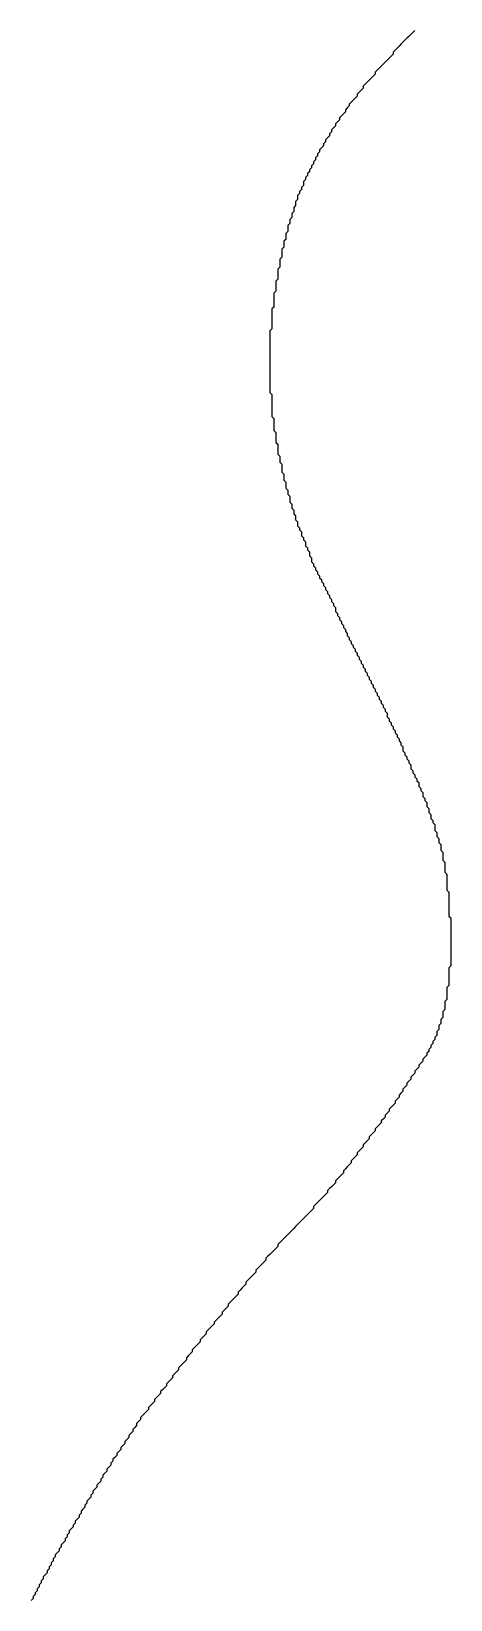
# Model space of a CAD drawing. Extents: x 69 to 217, y 14 to 408.
# Drawn here: x 74.2 to 100.6, y 112.3 to 210.8 of the extents above; entities that cross this region are included whole.
import ezdxf

# ---------------------------------------------------------------- set-up
doc = ezdxf.new("R2010")
doc.units = 0

msp = doc.modelspace()

# ---------------------------------------------------------------- linework, layer by layer
at = {"layer": 'contour_0'}
for p, q in [((98.375, 210.875), (98.25, 210.75)), ((97.375, 209.875), (97.25, 209.75)), ((97.5, 210), (97.375, 209.875)), ((97.625, 210.125), (97.5, 210)), ((97.75, 210.25), (97.625, 210.125)), ((97.875, 210.375), (97.75, 210.25)), ((98, 210.5), (97.875, 210.375)), ((98.125, 210.625), (98, 210.5)), ((98.25, 210.75), (98.125, 210.625)), ((96.5, 208.875), (96.375, 208.75)), ((96.625, 209), (96.5, 208.875)), ((96.75, 209.125), (96.625, 209)), ((96.875, 209.25), (96.75, 209.125)), ((97, 209.375), (96.875, 209.25)), ((97.125, 209.625), (97, 209.5)), ((97, 209.5), (97, 209.375)), ((97.25, 209.75), (97.125, 209.625)), ((95.625, 207.875), (95.5, 207.75)), ((95.75, 208), (95.625, 207.875)), ((95.875, 208.125), (95.75, 208)), ((96, 208.375), (95.875, 208.25)), ((95.875, 208.25), (95.875, 208.125)), ((96.125, 208.5), (96, 208.375)), ((96.25, 208.625), (96.125, 208.5)), ((96.375, 208.75), (96.25, 208.625)), ((94.875, 207), (94.75, 206.875)), ((94.75, 206.875), (94.75, 206.75)), ((95, 207.125), (94.875, 207)), ((95.125, 207.25), (95, 207.125)), ((95.25, 207.5), (95.125, 207.375)), ((95.125, 207.375), (95.125, 207.25)), ((95.375, 207.625), (95.25, 207.5)), ((95.5, 207.75), (95.375, 207.625)), ((94.125, 206), (94, 205.875)), ((94, 205.875), (94, 205.75)), ((94.25, 206.125), (94.125, 206)), ((94.375, 206.375), (94.25, 206.25)), ((94.25, 206.25), (94.25, 206.125)), ((94.5, 206.5), (94.375, 206.375)), ((94.625, 206.625), (94.5, 206.5)), ((94.75, 206.75), (94.625, 206.625)), ((93.5, 205.125), (93.375, 205)), ((93.375, 205), (93.375, 204.875)), ((93.625, 205.25), (93.5, 205.125)), ((93.75, 205.5), (93.625, 205.375)), ((93.625, 205.375), (93.625, 205.25)), ((93.875, 205.625), (93.75, 205.5)), ((94, 205.75), (93.875, 205.625)), ((92.875, 204.125), (92.75, 204)), ((92.75, 204), (92.75, 203.875)), ((93, 204.25), (92.875, 204.125)), ((93.125, 204.5), (93, 204.375)), ((93, 204.375), (93, 204.25)), ((93.25, 204.75), (93.125, 204.625)), ((93.125, 204.625), (93.125, 204.5)), ((93.375, 204.875), (93.25, 204.75)), ((92.25, 203), (92.125, 202.875)), ((92.375, 203.25), (92.25, 203.125)), ((92.25, 203.125), (92.25, 203)), ((92.5, 203.5), (92.375, 203.375)), ((92.375, 203.375), (92.375, 203.25)), ((92.625, 203.625), (92.5, 203.5)), ((92.75, 203.875), (92.625, 203.75)), ((92.625, 203.75), (92.625, 203.625)), ((91.75, 202), (91.625, 201.875)), ((91.875, 202.25), (91.75, 202.125)), ((91.75, 202.125), (91.75, 202)), ((92, 202.5), (91.875, 202.375)), ((91.875, 202.375), (91.875, 202.25)), ((92.125, 202.75), (92, 202.625)), ((92, 202.625), (92, 202.5)), ((92.125, 202.875), (92.125, 202.75)), ((91.375, 201.125), (91.25, 201)), ((91.25, 201), (91.25, 200.875)), ((91.5, 201.5), (91.375, 201.375)), ((91.375, 201.375), (91.375, 201.25)), ((91.375, 201.25), (91.375, 201.125)), ((91.625, 201.75), (91.5, 201.625)), ((91.5, 201.625), (91.5, 201.5)), ((91.625, 201.875), (91.625, 201.75)), ((91, 200.25), (90.875, 200.125)), ((90.875, 200.125), (90.875, 200)), ((90.875, 200), (90.875, 199.875)), ((91.125, 200.625), (91, 200.5)), ((91, 200.5), (91, 200.375)), ((91, 200.375), (91, 200.25)), ((91.25, 200.875), (91.125, 200.75)), ((91.125, 200.75), (91.125, 200.625)), ((90.625, 199.125), (90.5, 199)), ((90.5, 199), (90.5, 198.875)), ((90.75, 199.5), (90.625, 199.375)), ((90.625, 199.375), (90.625, 199.25)), ((90.625, 199.25), (90.625, 199.125)), ((90.875, 199.875), (90.75, 199.75)), ((90.75, 199.75), (90.75, 199.625)), ((90.75, 199.625), (90.75, 199.5)), ((90.375, 198.25), (90.25, 198.125)), ((90.25, 198.125), (90.25, 198)), ((90.25, 198), (90.25, 197.875)), ((90.5, 198.75), (90.375, 198.625)), ((90.375, 198.625), (90.375, 198.5)), ((90.375, 198.5), (90.375, 198.375)), ((90.375, 198.375), (90.375, 198.25)), ((90.5, 198.875), (90.5, 198.75)), ((90.125, 197.25), (90, 197.125)), ((90, 197.125), (90, 197)), ((90, 197), (90, 196.875)), ((90.25, 197.75), (90.125, 197.625)), ((90.125, 197.625), (90.125, 197.5)), ((90.125, 197.5), (90.125, 197.375)), ((90.125, 197.375), (90.125, 197.25)), ((90.25, 197.875), (90.25, 197.75)), ((90, 196.625), (89.875, 196.5)), ((89.875, 196.5), (89.875, 196.375)), ((89.875, 196.375), (89.875, 196.25)), ((89.875, 196.25), (89.875, 196.125)), ((89.875, 196.125), (89.875, 196)), ((90, 196.875), (90, 196.75)), ((90, 196.75), (90, 196.625)), ((89.75, 195.25), (89.625, 195.125)), ((89.625, 195.125), (89.625, 195)), ((89.875, 196), (89.75, 195.875)), ((89.75, 195.875), (89.75, 195.75)), ((89.75, 195.75), (89.75, 195.625)), ((89.75, 195.625), (89.75, 195.5)), ((89.75, 195.5), (89.75, 195.375)), ((89.75, 195.375), (89.75, 195.25)), ((89.625, 194.5), (89.5, 194.375)), ((89.5, 194.375), (89.5, 194.25)), ((89.5, 194.25), (89.5, 194.125)), ((89.5, 194.125), (89.5, 194)), ((89.625, 195), (89.625, 194.875)), ((89.625, 194.875), (89.625, 194.75)), ((89.625, 194.75), (89.625, 194.625)), ((89.625, 194.625), (89.625, 194.5)), ((89.5, 193.5), (89.375, 193.375)), ((89.375, 193.375), (89.375, 193.25)), ((89.375, 193.25), (89.375, 193.125)), ((89.375, 193.125), (89.375, 193)), ((89.5, 194), (89.5, 193.875)), ((89.5, 193.875), (89.5, 193.75)), ((89.5, 193.75), (89.5, 193.625)), ((89.5, 193.625), (89.5, 193.5)), ((89.375, 192.125), (89.25, 192)), ((89.375, 193), (89.375, 192.875)), ((89.375, 192.875), (89.375, 192.75)), ((89.375, 192.75), (89.375, 192.625)), ((89.375, 192.625), (89.375, 192.5)), ((89.375, 192.5), (89.375, 192.375)), ((89.375, 192.375), (89.375, 192.25)), ((89.375, 192.25), (89.375, 192.125)), ((89.25, 192), (89.25, 191.875)), ((89.25, 191.875), (89.25, 191.75)), ((89.25, 191.75), (89.25, 191.625)), ((89.25, 191.625), (89.25, 191.5)), ((89.25, 191.5), (89.25, 191.375)), ((89.25, 191.375), (89.25, 191.25)), ((89.25, 191.25), (89.25, 191.125)), ((89.25, 191.125), (89.25, 191)), ((89.25, 191), (89.25, 190.875)), ((89.25, 190.875), (89.25, 190.75)), ((89.25, 190.75), (89.25, 190.625)), ((89.25, 190.625), (89.25, 190.5)), ((89.25, 190.5), (89.25, 190.375)), ((89.25, 190.375), (89.25, 190.25)), ((89.25, 190.25), (89.25, 190.125)), ((89.25, 190.125), (89.25, 190)), ((89.25, 190), (89.25, 189.875)), ((89.25, 189.875), (89.25, 189.75)), ((89.25, 189.75), (89.25, 189.625)), ((89.25, 189.625), (89.25, 189.5)), ((89.25, 189.5), (89.25, 189.375)), ((89.25, 189.375), (89.25, 189.25)), ((89.25, 189.25), (89.25, 189.125)), ((89.25, 189.125), (89.25, 189)), ((89.25, 189), (89.25, 188.875)), ((89.25, 188.875), (89.25, 188.75)), ((89.25, 188.75), (89.25, 188.625)), ((89.25, 188.625), (89.25, 188.5)), ((89.25, 188.5), (89.25, 188.375)), ((89.25, 188.375), (89.25, 188.25)), ((89.25, 188.25), (89.25, 188.125)), ((89.25, 188.125), (89.375, 188)), ((89.375, 188), (89.375, 187.875)), ((89.375, 187.875), (89.375, 187.75)), ((89.375, 187.75), (89.375, 187.625)), ((89.375, 187.625), (89.375, 187.5)), ((89.375, 187.5), (89.375, 187.375)), ((89.375, 187.375), (89.375, 187.25)), ((89.375, 187.25), (89.375, 187.125)), ((89.375, 187.125), (89.375, 187)), ((89.375, 187), (89.375, 186.875)), ((89.375, 186.875), (89.375, 186.75)), ((89.375, 186.75), (89.375, 186.625)), ((89.375, 186.625), (89.5, 186.5)), ((89.5, 186.5), (89.5, 186.375)), ((89.5, 186.375), (89.5, 186.25)), ((89.5, 186.25), (89.5, 186.125)), ((89.5, 186.125), (89.5, 186)), ((89.5, 186), (89.5, 185.875)), ((89.5, 185.875), (89.5, 185.75)), ((89.5, 185.75), (89.625, 185.625)), ((89.625, 185.625), (89.625, 185.5)), ((89.625, 185.5), (89.625, 185.375)), ((89.625, 185.375), (89.625, 185.25)), ((89.625, 185.25), (89.625, 185.125)), ((89.625, 185.125), (89.625, 185)), ((89.625, 185), (89.75, 184.875)), ((89.75, 184.875), (89.75, 184.75)), ((89.75, 184.75), (89.75, 184.625)), ((89.75, 184.625), (89.75, 184.5)), ((89.75, 184.5), (89.75, 184.375)), ((89.75, 184.375), (89.75, 184.25)), ((89.75, 184.25), (89.875, 184.125)), ((89.875, 184.125), (89.875, 184)), ((89.875, 184), (89.875, 183.875)), ((89.875, 183.875), (89.875, 183.75)), ((89.875, 183.75), (90, 183.625)), ((90, 183.625), (90, 183.5)), ((90, 183.5), (90, 183.375)), ((90, 183.375), (90, 183.25)), ((90, 183.25), (90, 183.125)), ((90, 183.125), (90.125, 183)), ((90.125, 183), (90.125, 182.875)), ((90.125, 182.875), (90.125, 182.75)), ((90.125, 182.75), (90.125, 182.625)), ((90.125, 182.625), (90.25, 182.5)), ((90.25, 182.5), (90.25, 182.375)), ((90.25, 182.375), (90.25, 182.25)), ((90.25, 182.25), (90.25, 182.125)), ((90.25, 182.125), (90.375, 182)), ((90.375, 182), (90.375, 181.875)), ((90.375, 181.875), (90.375, 181.75)), ((90.375, 181.75), (90.5, 181.625)), ((90.5, 181.625), (90.5, 181.5)), ((90.5, 181.5), (90.5, 181.375)), ((90.5, 181.375), (90.5, 181.25)), ((90.5, 181.25), (90.625, 181.125)), ((90.625, 181.125), (90.625, 181)), ((90.625, 181), (90.625, 180.875)), ((90.625, 180.875), (90.75, 180.75)), ((90.75, 180.75), (90.75, 180.625)), ((90.75, 180.625), (90.75, 180.5)), ((90.75, 180.5), (90.875, 180.375)), ((90.875, 180.375), (90.875, 180.25)), ((90.875, 180.25), (90.875, 180.125)), ((90.875, 180.125), (91, 180)), ((91, 180), (91, 179.875)), ((91, 179.875), (91, 179.75)), ((91, 179.75), (91.125, 179.625)), ((91.125, 179.625), (91.125, 179.5)), ((91.125, 179.5), (91.25, 179.375)), ((91.25, 179.375), (91.25, 179.25)), ((91.25, 179.25), (91.25, 179.125)), ((91.25, 179.125), (91.375, 179)), ((91.375, 179), (91.375, 178.875)), ((91.375, 178.875), (91.5, 178.75)), ((91.5, 178.75), (91.5, 178.625)), ((91.5, 178.625), (91.5, 178.5)), ((91.5, 178.5), (91.625, 178.375)), ((91.625, 178.375), (91.625, 178.25)), ((91.625, 178.25), (91.75, 178.125)), ((91.75, 178.125), (91.75, 178)), ((91.75, 178), (91.75, 177.875)), ((91.75, 177.875), (91.875, 177.75)), ((91.875, 177.75), (91.875, 177.625)), ((91.875, 177.625), (91.875, 177.5)), ((91.875, 177.5), (92, 177.375)), ((92, 177.375), (92, 177.25)), ((92, 177.25), (92.125, 177.125)), ((92.125, 177.125), (92.125, 177)), ((92.125, 177), (92.25, 176.875)), ((92.25, 176.875), (92.25, 176.75)), ((92.25, 176.75), (92.375, 176.625)), ((92.375, 176.625), (92.375, 176.5)), ((92.375, 176.5), (92.5, 176.375)), ((92.5, 176.375), (92.5, 176.25)), ((92.5, 176.25), (92.625, 176.125)), ((92.625, 176.125), (92.625, 176)), ((92.625, 176), (92.75, 175.875)), ((92.75, 175.875), (92.75, 175.75)), ((92.75, 175.75), (92.875, 175.625)), ((92.875, 175.625), (92.875, 175.5)), ((92.875, 175.5), (93, 175.375)), ((93, 175.375), (93, 175.25)), ((93, 175.25), (93.125, 175.125)), ((93.125, 175.125), (93.125, 175)), ((93.125, 175), (93.25, 174.875)), ((93.25, 174.875), (93.25, 174.75)), ((93.25, 174.75), (93.375, 174.625)), ((93.375, 174.625), (93.375, 174.5)), ((93.375, 174.5), (93.375, 174.375)), ((93.375, 174.375), (93.5, 174.25)), ((93.5, 174.25), (93.5, 174.125)), ((93.5, 174.125), (93.625, 174)), ((93.625, 174), (93.625, 173.875)), ((93.625, 173.875), (93.75, 173.75)), ((93.75, 173.75), (93.75, 173.625)), ((93.75, 173.625), (93.875, 173.5)), ((93.875, 173.5), (93.875, 173.375)), ((93.875, 173.375), (94, 173.25)), ((94, 173.25), (94, 173.125)), ((94, 173.125), (94.125, 173)), ((94.125, 173), (94.125, 172.875)), ((94.125, 172.875), (94.25, 172.75)), ((94.25, 172.75), (94.25, 172.625)), ((94.25, 172.625), (94.375, 172.5)), ((94.375, 172.5), (94.375, 172.375)), ((94.375, 172.375), (94.5, 172.25)), ((94.5, 172.25), (94.5, 172.125)), ((94.5, 172.125), (94.625, 172)), ((94.625, 172), (94.625, 171.875)), ((94.625, 171.875), (94.75, 171.75)), ((94.75, 171.75), (94.75, 171.625)), ((94.75, 171.625), (94.875, 171.5)), ((94.875, 171.5), (94.875, 171.375)), ((94.875, 171.375), (95, 171.25)), ((95, 171.25), (95, 171.125)), ((95, 171.125), (95.125, 171)), ((95.125, 171), (95.125, 170.875)), ((95.125, 170.875), (95.25, 170.75)), ((95.25, 170.75), (95.25, 170.625)), ((95.25, 170.625), (95.375, 170.5)), ((95.375, 170.5), (95.375, 170.375)), ((95.375, 170.375), (95.5, 170.25)), ((95.5, 170.25), (95.5, 170.125)), ((95.5, 170.125), (95.625, 170)), ((95.625, 170), (95.625, 169.875)), ((95.625, 169.875), (95.75, 169.75)), ((95.75, 169.75), (95.75, 169.625)), ((95.75, 169.625), (95.875, 169.5)), ((95.875, 169.5), (95.875, 169.375)), ((95.875, 169.375), (96, 169.25)), ((96, 169.25), (96, 169.125)), ((96, 169.125), (96.125, 169)), ((96.125, 169), (96.125, 168.875)), ((96.125, 168.875), (96.25, 168.75)), ((96.25, 168.75), (96.25, 168.625)), ((96.25, 168.625), (96.375, 168.5)), ((96.375, 168.5), (96.375, 168.375)), ((96.375, 168.375), (96.5, 168.25)), ((96.5, 168.25), (96.5, 168.125)), ((96.5, 168.125), (96.625, 168)), ((96.625, 168), (96.625, 167.875)), ((96.625, 167.875), (96.625, 167.75)), ((96.625, 167.75), (96.75, 167.625)), ((96.75, 167.625), (96.75, 167.5)), ((96.75, 167.5), (96.875, 167.375)), ((96.875, 167.375), (96.875, 167.25)), ((96.875, 167.25), (97, 167.125)), ((97, 167.125), (97, 167)), ((97, 167), (97.125, 166.875)), ((97.125, 166.875), (97.125, 166.75)), ((97.125, 166.75), (97.25, 166.625)), ((97.25, 166.625), (97.25, 166.5)), ((97.25, 166.5), (97.375, 166.375)), ((97.375, 166.375), (97.375, 166.25)), ((97.375, 166.25), (97.5, 166.125)), ((97.5, 166.125), (97.5, 166)), ((97.5, 166), (97.625, 165.875)), ((97.625, 165.875), (97.625, 165.75)), ((97.625, 165.75), (97.625, 165.625)), ((97.625, 165.625), (97.75, 165.5)), ((97.75, 165.5), (97.75, 165.375)), ((97.75, 165.375), (97.875, 165.25)), ((97.875, 165.25), (97.875, 165.125)), ((97.875, 165.125), (98, 165)), ((98, 165), (98, 164.875)), ((98, 164.875), (98.125, 164.75)), ((98.125, 164.75), (98.125, 164.625)), ((98.125, 164.625), (98.125, 164.5)), ((98.125, 164.5), (98.25, 164.375)), ((98.25, 164.375), (98.25, 164.25)), ((98.25, 164.25), (98.375, 164.125)), ((98.375, 164.125), (98.375, 164)), ((98.375, 164), (98.5, 163.875)), ((98.5, 163.875), (98.5, 163.75)), ((98.5, 163.75), (98.625, 163.625)), ((98.625, 163.625), (98.625, 163.5)), ((98.625, 163.5), (98.625, 163.375)), ((98.625, 163.375), (98.75, 163.25)), ((98.75, 163.25), (98.75, 163.125)), ((98.75, 163.125), (98.875, 163)), ((98.875, 163), (98.875, 162.875)), ((98.875, 162.875), (98.875, 162.75)), ((98.875, 162.75), (99, 162.625)), ((99, 162.625), (99, 162.5)), ((99, 162.5), (99.125, 162.375)), ((99.125, 162.375), (99.125, 162.25)), ((99.125, 162.25), (99.125, 162.125)), ((99.125, 162.125), (99.25, 162)), ((99.25, 162), (99.25, 161.875)), ((99.25, 161.875), (99.25, 161.75)), ((99.25, 161.75), (99.375, 161.625)), ((99.375, 161.625), (99.375, 161.5)), ((99.375, 161.5), (99.375, 161.375)), ((99.375, 161.375), (99.5, 161.25)), ((99.5, 161.25), (99.5, 161.125)), ((99.5, 161.125), (99.625, 161)), ((99.625, 161), (99.625, 160.875)), ((99.625, 160.875), (99.625, 160.75)), ((99.625, 160.75), (99.625, 160.625)), ((99.625, 160.625), (99.75, 160.5)), ((99.75, 160.5), (99.75, 160.375)), ((99.75, 160.375), (99.75, 160.25)), ((99.75, 160.25), (99.875, 160.125)), ((99.875, 160.125), (99.875, 160)), ((99.875, 160), (99.875, 159.875)), ((99.875, 159.875), (100, 159.75)), ((100, 159.75), (100, 159.625)), ((100, 159.625), (100, 159.5)), ((100, 159.5), (100, 159.375)), ((100, 159.375), (100.125, 159.25)), ((100.125, 159.25), (100.125, 159.125)), ((100.125, 159.125), (100.125, 159)), ((100.125, 159), (100.125, 158.875)), ((100.125, 158.875), (100.125, 158.75)), ((100.125, 158.75), (100.25, 158.625)), ((100.25, 158.625), (100.25, 158.5)), ((100.25, 158.5), (100.25, 158.375)), ((100.25, 158.375), (100.25, 158.25)), ((100.25, 158.25), (100.25, 158.125)), ((100.25, 158.125), (100.25, 158)), ((100.25, 158), (100.375, 157.875)), ((100.375, 157.875), (100.375, 157.75)), ((100.375, 157.75), (100.375, 157.625)), ((100.375, 157.625), (100.375, 157.5)), ((100.375, 157.5), (100.375, 157.375)), ((100.375, 157.375), (100.375, 157.25)), ((100.375, 157.25), (100.375, 157.125)), ((100.375, 157.125), (100.375, 157)), ((100.375, 157), (100.375, 156.875)), ((100.375, 156.875), (100.5, 156.75)), ((100.5, 156.75), (100.5, 156.625)), ((100.5, 156.625), (100.5, 156.5)), ((100.5, 156.5), (100.5, 156.375)), ((100.5, 156.375), (100.5, 156.25)), ((100.5, 156.25), (100.5, 156.125)), ((100.5, 156.125), (100.5, 156)), ((100.5, 156), (100.5, 155.875)), ((100.5, 155.875), (100.5, 155.75)), ((100.5, 155.75), (100.5, 155.625)), ((100.5, 155.625), (100.5, 155.5)), ((100.5, 155.5), (100.5, 155.375)), ((100.5, 155.375), (100.5, 155.25)), ((100.5, 155.25), (100.625, 155.125)), ((100.625, 155.125), (100.625, 155)), ((100.625, 155), (100.625, 154.875)), ((100.625, 154.875), (100.625, 154.75)), ((100.625, 154.75), (100.625, 154.625)), ((100.625, 154.625), (100.625, 154.5)), ((100.625, 154.5), (100.625, 154.375)), ((100.625, 154.375), (100.625, 154.25)), ((100.625, 154.25), (100.625, 154.125)), ((100.625, 154.125), (100.625, 154)), ((100.625, 154), (100.625, 153.875)), ((100.625, 153.875), (100.625, 153.75)), ((100.625, 153.75), (100.625, 153.625)), ((100.625, 153.625), (100.625, 153.5)), ((100.625, 153.5), (100.625, 153.375)), ((100.625, 153.375), (100.625, 153.25)), ((100.625, 153.25), (100.625, 153.125)), ((100.625, 153.125), (100.625, 153)), ((100.625, 153), (100.625, 152.875)), ((100.625, 152.875), (100.625, 152.75)), ((100.625, 152.75), (100.625, 152.625)), ((100.625, 152.125), (100.5, 152)), ((100.5, 152), (100.5, 151.875)), ((100.5, 151.875), (100.5, 151.75)), ((100.5, 151.75), (100.5, 151.625)), ((100.625, 152.625), (100.625, 152.5)), ((100.625, 152.5), (100.625, 152.375)), ((100.625, 152.375), (100.625, 152.25)), ((100.625, 152.25), (100.625, 152.125)), ((100.5, 150.875), (100.375, 150.75)), ((100.375, 150.75), (100.375, 150.625)), ((100.5, 151.625), (100.5, 151.5)), ((100.5, 151.5), (100.5, 151.375)), ((100.5, 151.375), (100.5, 151.25)), ((100.5, 151.25), (100.5, 151.125)), ((100.5, 151.125), (100.5, 151)), ((100.5, 151), (100.5, 150.875)), ((100.375, 150), (100.25, 149.875)), ((100.25, 149.875), (100.25, 149.75)), ((100.25, 149.75), (100.25, 149.625)), ((100.375, 150.625), (100.375, 150.5)), ((100.375, 150.5), (100.375, 150.375)), ((100.375, 150.375), (100.375, 150.25)), ((100.375, 150.25), (100.375, 150.125)), ((100.375, 150.125), (100.375, 150)), ((100.125, 148.875), (100, 148.75)), ((100, 148.75), (100, 148.625)), ((100.25, 149.375), (100.125, 149.25)), ((100.125, 149.25), (100.125, 149.125)), ((100.125, 149.125), (100.125, 149)), ((100.125, 149), (100.125, 148.875)), ((100.25, 149.625), (100.25, 149.5)), ((100.25, 149.5), (100.25, 149.375)), ((99.75, 147.75), (99.625, 147.625)), ((99.875, 148.125), (99.75, 148)), ((99.75, 148), (99.75, 147.875)), ((99.75, 147.875), (99.75, 147.75)), ((100, 148.5), (99.875, 148.375)), ((99.875, 148.375), (99.875, 148.25)), ((99.875, 148.25), (99.875, 148.125)), ((100, 148.625), (100, 148.5)), ((99.375, 147), (99.25, 146.875)), ((99.25, 146.875), (99.25, 146.75)), ((99.5, 147.25), (99.375, 147.125)), ((99.375, 147.125), (99.375, 147)), ((99.625, 147.5), (99.5, 147.375)), ((99.5, 147.375), (99.5, 147.25)), ((99.625, 147.625), (99.625, 147.5)), ((98.75, 146), (98.625, 145.875)), ((98.625, 145.875), (98.625, 145.75)), ((98.875, 146.125), (98.75, 146)), ((99, 146.375), (98.875, 146.25)), ((98.875, 146.25), (98.875, 146.125)), ((99.125, 146.5), (99, 146.375)), ((99.25, 146.75), (99.125, 146.625)), ((99.125, 146.625), (99.125, 146.5)), ((98, 144.875), (97.875, 144.75)), ((98.125, 145), (98, 144.875)), ((98.25, 145.25), (98.125, 145.125)), ((98.125, 145.125), (98.125, 145)), ((98.375, 145.375), (98.25, 145.25)), ((98.5, 145.625), (98.375, 145.5)), ((98.375, 145.5), (98.375, 145.375)), ((98.625, 145.75), (98.5, 145.625)), ((97.375, 143.875), (97.25, 143.75)), ((97.5, 144.125), (97.375, 144)), ((97.375, 144), (97.375, 143.875)), ((97.625, 144.25), (97.5, 144.125)), ((97.75, 144.5), (97.625, 144.375)), ((97.625, 144.375), (97.625, 144.25)), ((97.875, 144.625), (97.75, 144.5)), ((97.875, 144.75), (97.875, 144.625)), ((96.625, 142.875), (96.5, 142.75)), ((96.75, 143), (96.625, 142.875)), ((96.875, 143.25), (96.75, 143.125)), ((96.75, 143.125), (96.75, 143)), ((97, 143.375), (96.875, 143.25)), ((97.125, 143.5), (97, 143.375)), ((97.25, 143.75), (97.125, 143.625)), ((97.125, 143.625), (97.125, 143.5)), ((96, 142), (95.875, 141.875)), ((95.875, 141.875), (95.875, 141.75)), ((96.125, 142.125), (96, 142)), ((96.25, 142.25), (96.125, 142.125)), ((96.375, 142.5), (96.25, 142.375)), ((96.25, 142.375), (96.25, 142.25)), ((96.5, 142.625), (96.375, 142.5)), ((96.5, 142.75), (96.5, 142.625)), ((95.25, 141), (95.125, 140.875)), ((95.125, 140.875), (95.125, 140.75)), ((95.375, 141.125), (95.25, 141)), ((95.5, 141.25), (95.375, 141.125)), ((95.625, 141.5), (95.5, 141.375)), ((95.5, 141.375), (95.5, 141.25)), ((95.75, 141.625), (95.625, 141.5)), ((95.875, 141.75), (95.75, 141.625)), ((94.5, 140), (94.375, 139.875)), ((94.375, 139.875), (94.375, 139.75)), ((94.625, 140.125), (94.5, 140)), ((94.75, 140.25), (94.625, 140.125)), ((94.875, 140.5), (94.75, 140.375)), ((94.75, 140.375), (94.75, 140.25)), ((95, 140.625), (94.875, 140.5)), ((95.125, 140.75), (95, 140.625)), ((93.75, 139), (93.625, 138.875)), ((93.875, 139.125), (93.75, 139)), ((94, 139.375), (93.875, 139.25)), ((93.875, 139.25), (93.875, 139.125)), ((94.125, 139.5), (94, 139.375)), ((94.25, 139.625), (94.125, 139.5)), ((94.375, 139.75), (94.25, 139.625)), ((93, 138.125), (92.875, 138)), ((92.875, 138), (92.875, 137.875)), ((93.125, 138.25), (93, 138.125)), ((93.25, 138.375), (93.125, 138.25)), ((93.375, 138.5), (93.25, 138.375)), ((93.5, 138.75), (93.375, 138.625)), ((93.375, 138.625), (93.375, 138.5)), ((93.625, 138.875), (93.5, 138.75)), ((92.125, 137.125), (92, 137)), ((92, 137), (92, 136.875)), ((92.25, 137.25), (92.125, 137.125)), ((92.375, 137.375), (92.25, 137.25)), ((92.5, 137.5), (92.375, 137.375)), ((92.625, 137.625), (92.5, 137.5)), ((92.75, 137.75), (92.625, 137.625)), ((92.875, 137.875), (92.75, 137.75)), ((91.125, 136), (91, 135.875)), ((91.25, 136.125), (91.125, 136)), ((91.375, 136.25), (91.25, 136.125)), ((91.5, 136.375), (91.375, 136.25)), ((91.625, 136.5), (91.5, 136.375)), ((91.75, 136.625), (91.625, 136.5)), ((91.875, 136.75), (91.75, 136.625)), ((92, 136.875), (91.875, 136.75)), ((90.125, 135), (90, 134.875)), ((90.25, 135.125), (90.125, 135)), ((90.375, 135.25), (90.25, 135.125)), ((90.5, 135.375), (90.375, 135.25)), ((90.625, 135.5), (90.5, 135.375)), ((90.75, 135.625), (90.625, 135.5)), ((90.875, 135.75), (90.75, 135.625)), ((91, 135.875), (90.875, 135.75)), ((89.25, 134), (89.125, 133.875)), ((89.375, 134.125), (89.25, 134)), ((89.5, 134.25), (89.375, 134.125)), ((89.625, 134.375), (89.5, 134.25)), ((89.75, 134.5), (89.625, 134.375)), ((89.875, 134.75), (89.75, 134.625)), ((89.75, 134.625), (89.75, 134.5)), ((90, 134.875), (89.875, 134.75)), ((88.5, 133.125), (88.375, 133)), ((88.375, 133), (88.375, 132.875)), ((88.625, 133.25), (88.5, 133.125)), ((88.75, 133.375), (88.625, 133.25)), ((88.875, 133.5), (88.75, 133.375)), ((89, 133.625), (88.875, 133.5)), ((89.125, 133.875), (89, 133.75)), ((89, 133.75), (89, 133.625)), ((87.625, 132), (87.5, 131.875)), ((87.75, 132.125), (87.625, 132)), ((87.875, 132.375), (87.75, 132.25)), ((87.75, 132.25), (87.75, 132.125)), ((88, 132.5), (87.875, 132.375)), ((88.125, 132.625), (88, 132.5)), ((88.25, 132.75), (88.125, 132.625)), ((88.375, 132.875), (88.25, 132.75)), ((86.875, 131.125), (86.75, 131)), ((87, 131.25), (86.875, 131.125)), ((87.125, 131.375), (87, 131.25)), ((87.25, 131.5), (87.125, 131.375)), ((87.375, 131.75), (87.25, 131.625)), ((87.25, 131.625), (87.25, 131.5)), ((87.5, 131.875), (87.375, 131.75)), ((86.125, 130.125), (86, 130)), ((86.25, 130.25), (86.125, 130.125)), ((86.375, 130.5), (86.25, 130.375)), ((86.25, 130.375), (86.25, 130.25)), ((86.5, 130.625), (86.375, 130.5)), ((86.625, 130.75), (86.5, 130.625)), ((86.75, 131), (86.625, 130.875)), ((86.625, 130.875), (86.625, 130.75)), ((85.375, 129.25), (85.25, 129.125)), ((85.25, 129.125), (85.25, 129)), ((85.5, 129.375), (85.375, 129.25)), ((85.625, 129.5), (85.5, 129.375)), ((85.75, 129.625), (85.625, 129.5)), ((85.875, 129.875), (85.75, 129.75)), ((85.75, 129.75), (85.75, 129.625)), ((86, 130), (85.875, 129.875)), ((84.5, 128.125), (84.375, 128)), ((84.625, 128.25), (84.5, 128.125)), ((84.75, 128.375), (84.625, 128.25)), ((84.875, 128.5), (84.75, 128.375)), ((85, 128.75), (84.875, 128.625)), ((84.875, 128.625), (84.875, 128.5)), ((85.125, 128.875), (85, 128.75)), ((85.25, 129), (85.125, 128.875)), ((83.75, 127.125), (83.625, 127)), ((83.875, 127.25), (83.75, 127.125)), ((84, 127.375), (83.875, 127.25)), ((84.125, 127.625), (84, 127.5)), ((84, 127.5), (84, 127.375)), ((84.25, 127.75), (84.125, 127.625)), ((84.375, 127.875), (84.25, 127.75)), ((84.375, 128), (84.375, 127.875)), ((83, 126.125), (82.875, 126)), ((83.125, 126.25), (83, 126.125)), ((83.25, 126.5), (83.125, 126.375)), ((83.125, 126.375), (83.125, 126.25)), ((83.375, 126.625), (83.25, 126.5)), ((83.5, 126.75), (83.375, 126.625)), ((83.625, 127), (83.5, 126.875)), ((83.5, 126.875), (83.5, 126.75)), ((82.25, 125.125), (82.125, 125)), ((82.375, 125.25), (82.25, 125.125)), ((82.5, 125.5), (82.375, 125.375)), ((82.375, 125.375), (82.375, 125.25)), ((82.625, 125.625), (82.5, 125.5)), ((82.75, 125.75), (82.625, 125.625)), ((82.875, 126), (82.75, 125.875)), ((82.75, 125.875), (82.75, 125.75)), ((81.5, 124.125), (81.375, 124)), ((81.625, 124.25), (81.5, 124.125)), ((81.75, 124.5), (81.625, 124.375)), ((81.625, 124.375), (81.625, 124.25)), ((81.875, 124.625), (81.75, 124.5)), ((82, 124.75), (81.875, 124.625)), ((82.125, 125), (82, 124.875)), ((82, 124.875), (82, 124.75)), ((80.75, 123.125), (80.625, 123)), ((80.875, 123.25), (80.75, 123.125)), ((81, 123.5), (80.875, 123.375)), ((80.875, 123.375), (80.875, 123.25)), ((81.125, 123.625), (81, 123.5)), ((81.25, 123.875), (81.125, 123.75)), ((81.125, 123.75), (81.125, 123.625)), ((81.375, 124), (81.25, 123.875)), ((80.25, 122.375), (80.125, 122.25)), ((80.125, 122.25), (80.125, 122.125)), ((80.375, 122.5), (80.25, 122.375)), ((80.5, 122.75), (80.375, 122.625)), ((80.375, 122.625), (80.375, 122.5)), ((80.625, 122.875), (80.5, 122.75)), ((80.625, 123), (80.625, 122.875)), ((79.5, 121.25), (79.375, 121.125)), ((79.625, 121.375), (79.5, 121.25)), ((79.75, 121.625), (79.625, 121.5)), ((79.625, 121.5), (79.625, 121.375)), ((79.875, 121.75), (79.75, 121.625)), ((80, 122), (79.875, 121.875)), ((79.875, 121.875), (79.875, 121.75)), ((80.125, 122.125), (80, 122)), ((78.875, 120.25), (78.75, 120.125)), ((79, 120.375), (78.875, 120.25)), ((79.125, 120.625), (79, 120.5)), ((79, 120.5), (79, 120.375)), ((79.25, 120.75), (79.125, 120.625)), ((79.375, 121), (79.25, 120.875)), ((79.25, 120.875), (79.25, 120.75)), ((79.375, 121.125), (79.375, 121)), ((78.25, 119.25), (78.125, 119.125)), ((78.375, 119.375), (78.25, 119.25)), ((78.5, 119.625), (78.375, 119.5)), ((78.375, 119.5), (78.375, 119.375)), ((78.625, 119.75), (78.5, 119.625)), ((78.75, 120), (78.625, 119.875)), ((78.625, 119.875), (78.625, 119.75)), ((78.75, 120.125), (78.75, 120)), ((77.75, 118.375), (77.625, 118.25)), ((77.625, 118.25), (77.625, 118.125)), ((77.875, 118.625), (77.75, 118.5)), ((77.75, 118.5), (77.75, 118.375)), ((78, 118.75), (77.875, 118.625)), ((78.125, 119), (78, 118.875)), ((78, 118.875), (78, 118.75)), ((78.125, 119.125), (78.125, 119)), ((77.125, 117.375), (77, 117.25)), ((77, 117.25), (77, 117.125)), ((77.25, 117.5), (77.125, 117.375)), ((77.375, 117.75), (77.25, 117.625)), ((77.25, 117.625), (77.25, 117.5)), ((77.5, 118), (77.375, 117.875)), ((77.375, 117.875), (77.375, 117.75)), ((77.625, 118.125), (77.5, 118)), ((76.5, 116.25), (76.375, 116.125)), ((76.625, 116.5), (76.5, 116.375)), ((76.5, 116.375), (76.5, 116.25)), ((76.75, 116.75), (76.625, 116.625)), ((76.625, 116.625), (76.625, 116.5)), ((76.875, 116.875), (76.75, 116.75)), ((77, 117.125), (76.875, 117)), ((76.875, 117), (76.875, 116.875)), ((75.875, 115.25), (75.75, 115.125)), ((76, 115.375), (75.875, 115.25)), ((76.125, 115.625), (76, 115.5)), ((76, 115.5), (76, 115.375)), ((76.25, 115.875), (76.125, 115.75)), ((76.125, 115.75), (76.125, 115.625)), ((76.375, 116), (76.25, 115.875)), ((76.375, 116.125), (76.375, 116)), ((75.5, 114.5), (75.375, 114.375)), ((75.375, 114.375), (75.375, 114.25)), ((75.625, 114.75), (75.5, 114.625)), ((75.5, 114.625), (75.5, 114.5)), ((75.75, 115), (75.625, 114.875)), ((75.625, 114.875), (75.625, 114.75)), ((75.75, 115.125), (75.75, 115)), ((74.875, 113.375), (74.75, 113.25)), ((75, 113.625), (74.875, 113.5)), ((74.875, 113.5), (74.875, 113.375)), ((75.125, 113.875), (75, 113.75)), ((75, 113.75), (75, 113.625)), ((75.25, 114), (75.125, 113.875)), ((75.375, 114.25), (75.25, 114.125)), ((75.25, 114.125), (75.25, 114)), ((74.375, 112.375), (74.25, 112.25)), ((74.5, 112.625), (74.375, 112.5)), ((74.375, 112.5), (74.375, 112.375)), ((74.625, 112.875), (74.5, 112.75)), ((74.5, 112.75), (74.5, 112.625)), ((74.75, 113.125), (74.625, 113)), ((74.625, 113), (74.625, 112.875)), ((74.75, 113.25), (74.75, 113.125))]:
    msp.add_line(p, q, dxfattribs=at)

doc.saveas('drawing.dxf')
